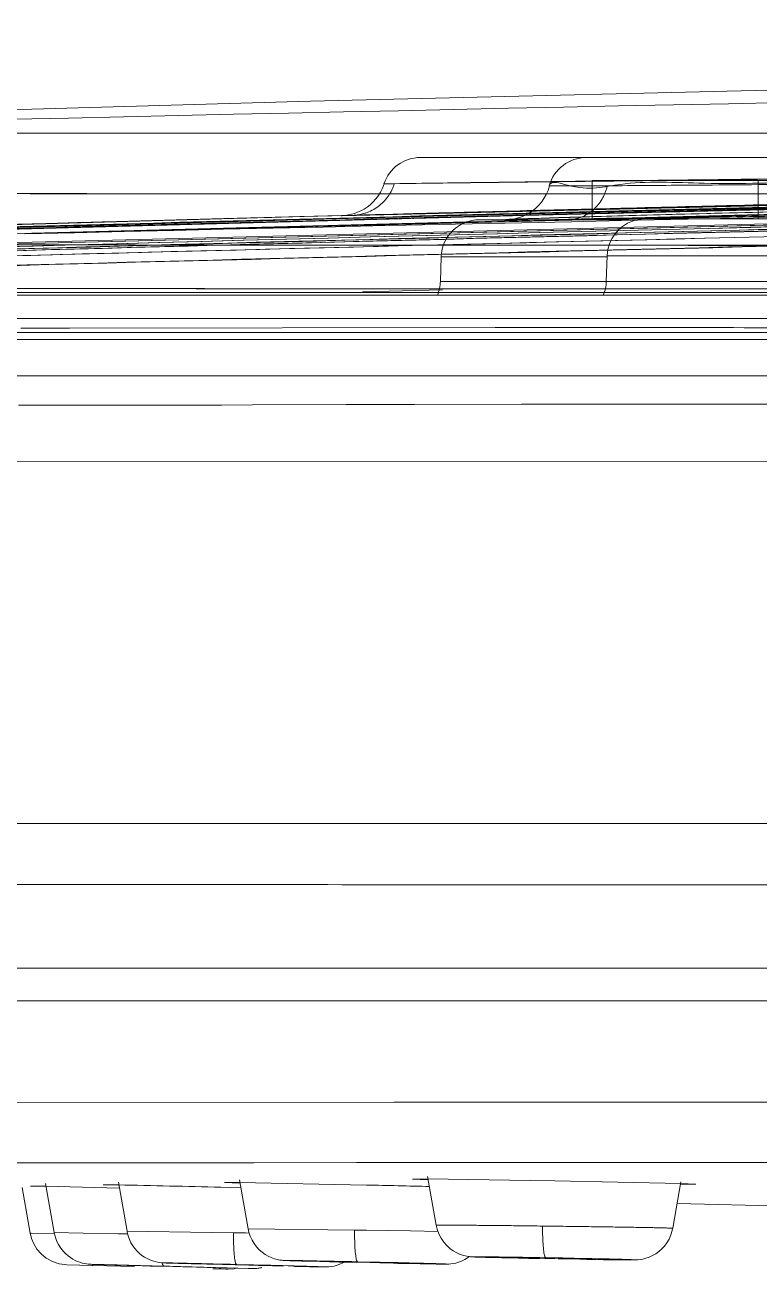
# Model space of a CAD drawing. Header units: millimetres. Extents: x 6110 to 6704, y -2661 to -1821.
# Drawn here: x 6473.908 to 6476.305, y -2151.067 to -2147.007 of the extents above; entities that cross this region are included whole.
import ezdxf

# ---------------------------------------------------------------- set-up
doc = ezdxf.new("R2010")
doc.units = ezdxf.units.MM
doc.header["$LTSCALE"] = 0.1
doc.layers.get('0').update_dxf_attribs({"lineweight": 15})

msp = doc.modelspace()

# ---------------------------------------------------------------- linework, layer by layer
for p, q in [((6475.1989, -2147.44), (6479.745, -2147.44)), ((6478.3848, -2147.4883), (6475.0818, -2147.526)), ((6474.9431, -2147.6299), (6478.505, -2147.5456)), ((6475.0818, -2147.526), (6475.0801, -2147.526)), ((6475.0802, -2147.526), (6475.1143, -2147.5254)), ((6475.647, -2147.5322), (6475.6199, -2147.5326)), ((6475.669, -2147.5327), (6475.647, -2147.5327)), ((6475.6698, -2147.5328), (6475.8097, -2147.5321)), ((6479.1837, -2147.515), (6475.7602, -2147.515)), ((6475.7602, -2147.64), (6475.7602, -2147.515)), ((6476.3018, -2147.64), (6476.3018, -2147.515)), ((6475.9186, -2147.6284), (6475.9823, -2147.6267)), ((6475.9823, -2147.6267), (6476.0339, -2147.6253)), ((6476.0339, -2147.6253), (6476.0887, -2147.6238)), ((6476.0887, -2147.6238), (6476.1469, -2147.6223)), ((6476.1469, -2147.6223), (6476.2084, -2147.6207)), ((6476.2084, -2147.6207), (6476.2732, -2147.6191)), ((6476.2732, -2147.6191), (6476.3183, -2147.618)), ((6474.5575, -2147.6389), (6471.8482, -2147.716)), ((6474.9769, -2147.6286), (6474.9399, -2147.6297)), ((6475.9079, -2147.643), (6475.3921, -2147.643)), ((6475.4927, -2147.6422), (6475.4944, -2147.6421)), ((6475.4944, -2147.6421), (6475.4968, -2147.6419)), ((6475.4968, -2147.6419), (6475.5017, -2147.6417)), ((6475.5017, -2147.6417), (6475.5082, -2147.6413)), ((6475.5082, -2147.6413), (6475.5163, -2147.641)), ((6475.5163, -2147.641), (6475.5258, -2147.6406)), ((6475.5167, -2147.6441), (6475.5343, -2147.644)), ((6475.6834, -2147.6425), (6475.5173, -2147.6441)), ((6475.5258, -2147.6406), (6475.537, -2147.6401)), ((6475.5343, -2147.644), (6475.5556, -2147.6439)), ((6475.537, -2147.6401), (6475.5498, -2147.6396)), ((6475.5498, -2147.6396), (6475.5697, -2147.6389)), ((6475.5556, -2147.6439), (6475.5808, -2147.6437)), ((6475.5697, -2147.6389), (6475.593, -2147.6381)), ((6475.5808, -2147.6437), (6475.6103, -2147.6434)), ((6475.593, -2147.6381), (6475.62, -2147.6372)), ((6475.6103, -2147.6434), (6475.6443, -2147.643)), ((6475.62, -2147.6372), (6475.6511, -2147.6362)), ((6475.6443, -2147.643), (6475.6832, -2147.6425)), ((6475.6511, -2147.6362), (6475.6864, -2147.6351)), ((6475.6864, -2147.6351), (6475.7262, -2147.6339)), ((6475.7262, -2147.6339), (6475.7707, -2147.6326)), ((6475.7707, -2147.6326), (6475.82, -2147.6312)), ((6475.82, -2147.6312), (6475.8465, -2147.6304)), ((6475.9338, -2147.64), (6479.5517, -2147.64)), ((6475.2672, -2147.7636), (6475.2644, -2147.8444)), ((6475.8088, -2147.7636), (6475.2672, -2147.7636)), ((6475.8089, -2147.7607), (6475.806, -2147.8444)), ((6479.6766, -2147.7607), (6475.8089, -2147.7607)), ((6475.2709, -2147.8716), (6475.0098, -2147.8787)), ((6475.2644, -2147.8444), (6478.7976, -2147.8444)), ((6471.4916, -2147.8887), (6474.0236, -2147.8887)), ((6518.5854, -2147.8886), (6471.5393, -2147.8886)), ((6471.7858, -2147.8806), (6489.6156, -2147.8806)), ((6471.7947, -2147.8806), (6493.7486, -2147.8806)), ((6472.0234, -2147.8807), (6492.4169, -2147.8806)), ((6474.0236, -2147.8887), (6510.2139, -2147.8887)), ((6493.6696, -2147.965), (6471.7803, -2147.965)), ((6471.9823, -2148.0341), (6483.8059, -2148.0342)), ((6476.3567, -2148.0104), (6472.5275, -2148.0104)), ((6473.5946, -2148.0104), (6478.561, -2148.0104)), ((6473.8944, -2147.9964), (6474.0212, -2147.9968)), ((6474.0212, -2147.9968), (6474.0293, -2147.9968)), ((6474.0293, -2147.9968), (6474.0536, -2147.9968)), ((6474.0536, -2147.9968), (6475.4435, -2147.9941)), ((6475.4435, -2147.9941), (6475.5676, -2147.9941)), ((6475.5676, -2147.9941), (6475.6039, -2147.9942)), ((6475.6039, -2147.9942), (6475.6749, -2147.9942)), ((6475.6749, -2147.9942), (6475.8143, -2147.9944)), ((6475.8143, -2147.9944), (6475.9016, -2147.9946)), ((6475.9016, -2147.9946), (6475.985, -2147.9947)), ((6472.1069, -2148.1525), (6483.8147, -2148.1525)), ((6474.192, -2148.248), (6474.1805, -2148.248)), ((6474.2809, -2148.248), (6474.192, -2148.248)), ((6474.3294, -2148.2479), (6474.2809, -2148.248)), ((6474.5494, -2148.2475), (6474.3294, -2148.2479)), ((6474.6508, -2148.2472), (6474.5494, -2148.2475)), ((6474.9568, -2148.2463), (6474.6508, -2148.2472)), ((6474.996, -2148.2462), (6474.9568, -2148.2463)), ((6475.0847, -2148.246), (6474.996, -2148.2462)), ((6475.1795, -2148.2457), (6475.0847, -2148.246)), ((6475.529, -2148.2451), (6475.1795, -2148.2457)), ((6475.719, -2148.2449), (6475.529, -2148.2451)), ((6475.7397, -2148.2448), (6475.719, -2148.2449)), ((6476.0795, -2148.2446), (6475.7397, -2148.2448)), ((6476.1653, -2148.2445), (6476.0795, -2148.2446)), ((6476.4522, -2148.2444), (6476.1653, -2148.2445)), ((6476.625, -2148.4326), (6471.1666, -2148.4305)), ((6473.9989, -2149.6128), (6473.2423, -2149.6131)), ((6474.0616, -2149.6128), (6473.9989, -2149.6128)), ((6474.137, -2149.6128), (6474.0616, -2149.6128)), ((6474.6128, -2149.613), (6474.137, -2149.6128)), ((6474.6657, -2149.613), (6474.6128, -2149.613)), ((6474.7672, -2149.6131), (6474.6657, -2149.613)), ((6492.2779, -2149.613), (6474.7672, -2149.6131)), ((6478.1674, -2150.085), (6471.179, -2150.085)), ((6470.9189, -2150.1913), (6519.206, -2150.1913)), ((6475.1138, -2150.5221), (6471.835, -2150.5242)), ((6475.1637, -2150.5221), (6475.1138, -2150.5221)), ((6475.5077, -2150.5221), (6475.1637, -2150.5221)), ((6475.6261, -2150.5221), (6475.5077, -2150.5221)), ((6475.6371, -2150.5221), (6475.6261, -2150.5221)), ((6475.7571, -2150.5221), (6475.6371, -2150.5221)), ((6476.0892, -2150.5221), (6475.7571, -2150.5221)), ((6476.1404, -2150.5221), (6476.0892, -2150.5221)), ((6477.0954, -2150.5221), (6476.1404, -2150.5221)), ((6473.7658, -2150.7199), (6474.0307, -2150.7198)), ((6474.0307, -2150.7198), (6474.3307, -2150.7196)), ((6474.3307, -2150.7196), (6474.5558, -2150.7196)), ((6474.5558, -2150.7196), (6474.627, -2150.7196)), ((6474.627, -2150.7196), (6474.6553, -2150.7196)), ((6474.6553, -2150.7196), (6474.9901, -2150.7195)), ((6474.9901, -2150.7195), (6475.0225, -2150.7195)), ((6475.0225, -2150.7195), (6475.3432, -2150.7195)), ((6475.3432, -2150.7195), (6475.4817, -2150.7195)), ((6475.4817, -2150.7195), (6475.6357, -2150.7195)), ((6475.6357, -2150.7195), (6475.7252, -2150.7195)), ((6475.7252, -2150.7195), (6476.098, -2150.7194)), ((6476.098, -2150.7194), (6476.1257, -2150.7194)), ((6476.1257, -2150.7194), (6477.1504, -2150.7195)), ((6474.0038, -2150.9479), (6473.9754, -2150.787)), ((6474.213, -2150.7921), (6474.1636, -2150.7914)), ((6474.1636, -2150.7914), (6474.2135, -2150.7933)), ((6474.2412, -2150.9433), (6474.2129, -2150.7827)), ((6474.6084, -2150.7843), (6474.5591, -2150.7841)), ((6474.5591, -2150.7841), (6474.6092, -2150.7861)), ((6474.6365, -2150.9354), (6474.6083, -2150.7754)), ((6475.0236, -2150.7925), (6474.6084, -2150.7843)), ((6475.2226, -2150.7726), (6475.1733, -2150.773)), ((6475.1733, -2150.773), (6475.2237, -2150.7753)), ((6475.2506, -2150.9236), (6475.2225, -2150.7643)), ((6475.5571, -2150.7772), (6475.2226, -2150.7726)), ((6475.6378, -2150.7787), (6475.5571, -2150.7772)), ((6476.0492, -2150.7879), (6475.6378, -2150.7787)), ((6476.0227, -2150.9333), (6476.0495, -2150.7816)), ((6476.0987, -2150.7902), (6476.0492, -2150.7879)), ((6476.0493, -2150.7907), (6476.0987, -2150.7902)), ((6473.9247, -2150.9494), (6473.8984, -2150.8006)), ((6473.9757, -2150.7967), (6473.9262, -2150.7957)), ((6473.9262, -2150.7957), (6473.9759, -2150.7973)), ((6474.216, -2150.8028), (6473.9757, -2150.7967)), ((6474.6128, -2150.8013), (6474.5472, -2150.7997)), ((6476.0369, -2150.8527), (6477.2309, -2150.8815)), ((6473.9288, -2150.9494), (6473.9247, -2150.9494)), ((6474.0033, -2150.9508), (6473.9288, -2150.9494)), ((6474.0977, -2150.9493), (6474.0039, -2150.9478)), ((6474.2119, -2150.9513), (6474.0977, -2150.9493)), ((6474.2427, -2150.9518), (6474.2119, -2150.9513)), ((6474.517, -2150.9472), (6474.2413, -2150.9432)), ((6474.589, -2150.9484), (6474.517, -2150.9472)), ((6474.6283, -2150.949), (6474.589, -2150.9484)), ((6474.6401, -2150.9492), (6474.6283, -2150.949)), ((6474.9841, -2150.9395), (6474.6366, -2150.9353)), ((6475.0236, -2150.9401), (6474.9841, -2150.9395)), ((6475.0965, -2150.9412), (6475.0236, -2150.9401)), ((6475.1668, -2150.9423), (6475.0965, -2150.9412)), ((6475.2574, -2150.9439), (6475.1668, -2150.9423)), ((6475.6375, -2150.9267), (6475.5978, -2150.9263)), ((6473.9776, -2151.0311), (6473.9975, -2151.0421)), ((6475.3906, -2151.0278), (6475.4021, -2151.0282)), ((6475.4021, -2151.0282), (6475.416, -2151.0286)), ((6475.416, -2151.0286), (6475.4425, -2151.0293)), ((6475.4425, -2151.0293), (6475.4646, -2151.0299)), ((6475.4646, -2151.0299), (6475.4904, -2151.0305)), ((6475.4904, -2151.0305), (6475.5198, -2151.0311)), ((6475.5153, -2151.0293), (6475.5125, -2151.0294)), ((6475.5125, -2151.0294), (6475.6051, -2151.032)), ((6475.5943, -2151.0302), (6475.5153, -2151.0293)), ((6475.5198, -2151.0311), (6475.5526, -2151.0318)), ((6475.5526, -2151.0318), (6475.5882, -2151.0326)), ((6475.6266, -2151.0308), (6475.5943, -2151.0302)), ((6475.6051, -2151.032), (6475.6375, -2151.0326)), ((6475.6082, -2151.0295), (6475.6635, -2151.0305)), ((6475.6375, -2151.031), (6475.6266, -2151.0308)), ((6475.6608, -2151.0314), (6475.6375, -2151.031)), ((6475.6484, -2151.0328), (6475.6807, -2151.0333)), ((6475.7625, -2151.0341), (6475.6608, -2151.0314)), ((6475.7319, -2151.0341), (6475.7598, -2151.0342)), ((6475.7426, -2151.0354), (6475.771, -2151.0358)), ((6475.7448, -2151.0354), (6475.7725, -2151.0358)), ((6475.7598, -2151.0342), (6475.7625, -2151.0341)), ((6475.771, -2151.0358), (6475.7967, -2151.0362)), ((6475.7725, -2151.0358), (6475.7977, -2151.0362)), ((6475.7967, -2151.0362), (6475.8193, -2151.0365)), ((6475.7977, -2151.0362), (6475.8202, -2151.0365)), ((6475.8193, -2151.0365), (6475.8389, -2151.0367)), ((6475.8202, -2151.0365), (6475.8476, -2151.0368)), ((6475.8399, -2151.0367), (6475.8566, -2151.0368)), ((6475.8566, -2151.0368), (6475.8705, -2151.0369)), ((6475.8705, -2151.0369), (6475.8817, -2151.037)), ((6475.8817, -2151.037), (6475.8904, -2151.0369)), ((6473.9975, -2151.0421), (6474.0202, -2151.0496)), ((6474.0202, -2151.0496), (6474.0443, -2151.0526)), ((6474.0445, -2151.0526), (6474.13, -2151.0549)), ((6474.126, -2151.0548), (6474.0445, -2151.0526)), ((6474.209, -2151.0531), (6474.1237, -2151.0511)), ((6474.1244, -2151.0512), (6474.1283, -2151.0513)), ((6474.1699, -2151.056), (6474.126, -2151.0548)), ((6474.1283, -2151.0513), (6474.1659, -2151.0525)), ((6474.13, -2151.0549), (6474.266, -2151.0586)), ((6474.1659, -2151.0525), (6474.1849, -2151.053)), ((6474.1849, -2151.053), (6474.2016, -2151.0535)), ((6474.2016, -2151.0535), (6474.2141, -2151.0538)), ((6474.209, -2151.0531), (6474.361, -2151.057)), ((6474.2141, -2151.0538), (6474.2275, -2151.0542)), ((6474.2275, -2151.0542), (6474.2418, -2151.0546)), ((6474.2418, -2151.0546), (6474.2571, -2151.055)), ((6474.2571, -2151.055), (6474.2733, -2151.0555)), ((6474.2689, -2151.0549), (6474.2661, -2151.0549)), ((6474.2661, -2151.0549), (6474.3581, -2151.0575)), ((6474.2733, -2151.0555), (6474.2902, -2151.0559)), ((6474.3487, -2151.0569), (6474.2794, -2151.0552)), ((6474.3812, -2151.0577), (6474.3487, -2151.0569)), ((6474.3581, -2151.0575), (6474.3911, -2151.0584)), ((6474.361, -2151.057), (6474.4163, -2151.0585)), ((6474.3701, -2151.047), (6474.3865, -2151.0475)), ((6474.391, -2151.058), (6474.3812, -2151.0577)), ((6474.3865, -2151.0475), (6474.4505, -2151.0494)), ((6474.4122, -2151.0586), (6474.391, -2151.058)), ((6474.4009, -2151.0587), (6474.4334, -2151.0595)), ((6474.424, -2151.0589), (6474.4122, -2151.0586)), ((6474.4163, -2151.0585), (6474.5677, -2151.0626)), ((6474.5107, -2151.0613), (6474.424, -2151.0589)), ((6474.4334, -2151.0595), (6474.4849, -2151.0608)), ((6474.4505, -2151.0494), (6474.5525, -2151.0521)), ((6474.4849, -2151.0608), (6474.5027, -2151.0612)), ((6474.5062, -2151.05), (6474.5034, -2151.0501)), ((6474.5034, -2151.0501), (6474.5955, -2151.0527)), ((6474.5858, -2151.0518), (6474.5062, -2151.05)), ((6474.516, -2151.0615), (6474.5107, -2151.0613)), ((6474.5132, -2151.0615), (6474.516, -2151.0615)), ((6474.5645, -2151.0631), (6474.5198, -2151.062)), ((6474.5479, -2151.0662), (6474.5214, -2151.0655)), ((6474.524, -2151.0656), (6474.5653, -2151.0667)), ((6474.5421, -2151.0626), (6474.6014, -2151.064)), ((6474.5643, -2151.0667), (6474.5479, -2151.0662)), ((6474.5525, -2151.0521), (6474.5944, -2151.0532)), ((6474.5701, -2151.0668), (6474.5643, -2151.0667)), ((6474.6007, -2151.064), (6474.5645, -2151.0631)), ((6474.5653, -2151.0667), (6474.5701, -2151.0668)), ((6474.5677, -2151.0626), (6474.6032, -2151.0636)), ((6474.6183, -2151.0525), (6474.5858, -2151.0518)), ((6474.5955, -2151.0527), (6474.6284, -2151.0536)), ((6474.5984, -2151.0516), (6474.6538, -2151.053)), ((6474.6007, -2151.064), (6474.6493, -2151.0651)), ((6474.6014, -2151.064), (6474.6365, -2151.0648)), ((6474.6283, -2151.0528), (6474.6183, -2151.0525)), ((6474.65, -2151.0533), (6474.6283, -2151.0528)), ((6474.6365, -2151.0648), (6474.6474, -2151.0651)), ((6474.6384, -2151.0538), (6474.6709, -2151.0546)), ((6474.6474, -2151.0651), (6474.6501, -2151.0651)), ((6474.7533, -2151.0563), (6474.65, -2151.0533)), ((6474.7223, -2151.0558), (6474.7505, -2151.0563)), ((6474.7505, -2151.0563), (6474.7533, -2151.0563)), ((6474.763, -2151.039), (6474.773, -2151.0394)), ((6474.773, -2151.0394), (6474.7913, -2151.04)), ((6474.7859, -2151.0578), (6474.8367, -2151.0589)), ((6474.7913, -2151.04), (6474.8241, -2151.0409)), ((6474.8383, -2151.0589), (6474.8022, -2151.0581)), ((6474.8241, -2151.0409), (6474.8709, -2151.0421)), ((6474.8367, -2151.0589), (6474.8553, -2151.0593)), ((6474.8553, -2151.0593), (6474.8734, -2151.0596)), ((6474.8709, -2151.0421), (6474.9325, -2151.0437)), ((6474.8734, -2151.0596), (6474.8824, -2151.0597)), ((6474.8824, -2151.0597), (6474.8869, -2151.0597)), ((6474.9014, -2151.0417), (6474.8986, -2151.0418)), ((6474.8986, -2151.0418), (6474.9907, -2151.0444)), ((6474.9808, -2151.0431), (6474.9014, -2151.0417)), ((6474.9325, -2151.0437), (6474.9902, -2151.045)), ((6475.0132, -2151.0438), (6474.9808, -2151.0431)), ((6474.9907, -2151.0444), (6475.0236, -2151.0451)), ((6474.9939, -2151.0427), (6475.0492, -2151.044)), ((6475.0235, -2151.044), (6475.0132, -2151.0438)), ((6475.0459, -2151.0445), (6475.0235, -2151.044)), ((6475.034, -2151.0453), (6475.0664, -2151.046)), ((6475.1485, -2151.0473), (6475.0459, -2151.0445)), ((6475.1177, -2151.047), (6475.1458, -2151.0474)), ((6475.1256, -2151.048), (6475.1626, -2151.0487)), ((6475.1458, -2151.0474), (6475.1485, -2151.0473)), ((6475.1626, -2151.0487), (6475.2047, -2151.0495)), ((6475.2047, -2151.0495), (6475.2304, -2151.0499)), ((6475.2304, -2151.0499), (6475.2509, -2151.0502)), ((6475.2509, -2151.0502), (6475.2663, -2151.0504)), ((6475.2663, -2151.0504), (6475.274, -2151.0505)), ((6475.274, -2151.0505), (6475.28, -2151.0505))]:
    msp.add_line(p, q)
for points in [[(6489.9319, -2147.0072), (6486.0496, -2147.0429), (6482.2141, -2147.0975), (6478.4684, -2147.1693), (6474.8402, -2147.2562)], [(6474.8402, -2147.2562), (6471.3153, -2147.3571), (6471.3128, -2147.3572), (6471.3095, -2147.3573), (6471.3054, -2147.3576), (6471.3006, -2147.3579), (6471.2954, -2147.3584), (6471.29, -2147.359), (6471.2843, -2147.3597), (6471.2784, -2147.3606), (6471.2722, -2147.3616), (6471.266, -2147.3628), (6471.2596, -2147.3642)], [(6489.9006, -2147.3839), (6487.1162, -2147.4094), (6484.2581, -2147.4465), (6481.3265, -2147.4956), (6478.3213, -2147.5569), (6475.2426, -2147.6308), (6472.0905, -2147.7174)], [(6490.1023, -2147.3833), (6487.4503, -2147.4076), (6484.6681, -2147.4437), (6481.7556, -2147.4923), (6478.713, -2147.554), (6475.5402, -2147.6293), (6472.2373, -2147.7182)], [(6491.2668, -2147.3801), (6488.6883, -2147.4067), (6485.9738, -2147.4475), (6483.1232, -2147.5018), (6480.1365, -2147.568), (6477.0138, -2147.6434), (6473.755, -2147.7246)], [(6490.617, -2147.3818), (6488.1396, -2147.4052), (6485.5392, -2147.4401), (6482.8158, -2147.4866), (6479.9694, -2147.5441), (6476.9999, -2147.612), (6473.9075, -2147.6891)], [(6489.5015, -2147.3852), (6486.569, -2147.4121), (6483.6333, -2147.4503), (6480.6945, -2147.4998), (6477.7525, -2147.5606), (6474.8074, -2147.6327), (6471.8593, -2147.7161)], [(6489.5359, -2147.3851), (6486.6001, -2147.412), (6483.6606, -2147.4502), (6480.7172, -2147.4996), (6477.77, -2147.5604), (6474.8192, -2147.6326), (6471.8647, -2147.7161)], [(6489.4941, -2147.3853), (6486.3215, -2147.4148), (6483.2415, -2147.4561), (6480.2541, -2147.5079), (6477.3594, -2147.5691), (6474.5575, -2147.6389)], [(6475.0808, -2147.5262), (6475.0755, -2147.5398), (6475.0691, -2147.5525), (6475.0618, -2147.5642), (6475.0537, -2147.5751), (6475.0449, -2147.5849), (6475.0355, -2147.5938), (6475.0256, -2147.6016), (6475.0154, -2147.6083), (6475.0049, -2147.614), (6474.9941, -2147.6188), (6474.9836, -2147.6226), (6474.974, -2147.6253), (6474.9641, -2147.6275), (6474.9532, -2147.6291), (6474.9417, -2147.6298)], [(6475.6209, -2147.5324), (6475.616, -2147.5471), (6475.6097, -2147.5609), (6475.6023, -2147.5737), (6475.5939, -2147.5856), (6475.5847, -2147.5964), (6475.5748, -2147.6061), (6475.5645, -2147.6144), (6475.5538, -2147.6215), (6475.5432, -2147.6273), (6475.5327, -2147.6319), (6475.523, -2147.6355), (6475.5142, -2147.6381), (6475.507, -2147.6399), (6475.5017, -2147.6409), (6475.4979, -2147.6415), (6475.4954, -2147.6419), (6475.4937, -2147.6421), (6475.4927, -2147.6422), (6475.4922, -2147.6422), (6475.4921, -2147.6422), (6475.4923, -2147.6422), (6475.4927, -2147.6422)], [(6474.9787, -2147.6286), (6475.0154, -2147.6275), (6475.0651, -2147.6261), (6475.1276, -2147.6244), (6475.2023, -2147.6224), (6475.2889, -2147.6201), (6475.3866, -2147.6175), (6475.495, -2147.6147), (6475.6131, -2147.6116), (6475.74, -2147.6084), (6475.8745, -2147.605), (6476.0152, -2147.6015), (6476.1606, -2147.5979), (6476.3093, -2147.5942)], [(6475.8465, -2147.6304), (6475.9035, -2147.6288), (6475.9186, -2147.6284)], [(6474.9417, -2147.6298), (6474.9438, -2147.6297), (6474.9473, -2147.6296), (6474.9522, -2147.6294)], [(6474.9522, -2147.6294), (6474.9675, -2147.6289), (6474.9787, -2147.6286)], [(6473.9247, -2150.949), (6473.9292, -2150.9669), (6473.9365, -2150.9846), (6473.9471, -2151.0016), (6473.9608, -2151.0174), (6473.9776, -2151.0311)], [(6474.0039, -2150.9478), (6474.0056, -2150.9561), (6474.0087, -2150.9666), (6474.0126, -2150.9765), (6474.0172, -2150.986), (6474.0225, -2150.9948), (6474.0284, -2151.003), (6474.0348, -2151.0105), (6474.0416, -2151.0174), (6474.0487, -2151.0236), (6474.0562, -2151.0292), (6474.0638, -2151.034), (6474.0715, -2151.0382), (6474.0793, -2151.0417), (6474.0869, -2151.0446), (6474.0945, -2151.0469), (6474.1019, -2151.0486), (6474.1086, -2151.0498), (6474.1144, -2151.0505), (6474.1188, -2151.0509), (6474.121, -2151.051), (6474.1222, -2151.0511), (6474.1244, -2151.0512)], [(6474.2413, -2150.9432), (6474.2419, -2150.9466), (6474.245, -2150.9587), (6474.2492, -2150.9701), (6474.2542, -2150.9807), (6474.2602, -2150.9906), (6474.2668, -2150.9997), (6474.2741, -2151.008), (6474.2818, -2151.0154), (6474.29, -2151.022), (6474.2984, -2151.0277), (6474.307, -2151.0326), (6474.3157, -2151.0367), (6474.3244, -2151.04), (6474.3328, -2151.0425), (6474.341, -2151.0444), (6474.348, -2151.0455), (6474.353, -2151.0461), (6474.3566, -2151.0463), (6474.3587, -2151.0465), (6474.3602, -2151.0466), (6474.3618, -2151.0466), (6474.3635, -2151.0467), (6474.3701, -2151.047)], [(6474.6366, -2150.9353), (6474.6389, -2150.9459), (6474.6434, -2150.9595), (6474.6493, -2150.9722), (6474.6563, -2150.9838), (6474.6642, -2150.9943), (6474.6729, -2151.0036), (6474.6822, -2151.0117), (6474.6919, -2151.0187), (6474.702, -2151.0245), (6474.7121, -2151.0292), (6474.7223, -2151.0329), (6474.7319, -2151.0355), (6474.7404, -2151.0372), (6474.7472, -2151.0381), (6474.7512, -2151.0384), (6474.7538, -2151.0386), (6474.756, -2151.0387), (6474.7581, -2151.0388), (6474.763, -2151.039)], [(6475.2507, -2150.9235), (6475.2538, -2150.9368), (6475.2594, -2150.9522), (6475.2667, -2150.9663), (6475.2754, -2150.9788), (6475.285, -2150.9898), (6475.2953, -2150.9992), (6475.3064, -2151.0071), (6475.3177, -2151.0136), (6475.3293, -2151.0187), (6475.3404, -2151.0224), (6475.3507, -2151.0247), (6475.3591, -2151.026), (6475.3643, -2151.0266), (6475.368, -2151.0269), (6475.3711, -2151.027), (6475.3741, -2151.0272), (6475.3775, -2151.0274), (6475.3813, -2151.0275), (6475.3906, -2151.0278)], [(6475.8904, -2151.0369), (6475.8941, -2151.0369), (6475.8973, -2151.0369), (6475.9006, -2151.0368), (6475.9042, -2151.0367), (6475.9091, -2151.0363), (6475.9165, -2151.0355), (6475.9256, -2151.0339), (6475.9355, -2151.0314), (6475.9461, -2151.0277), (6475.9567, -2151.0228), (6475.9673, -2151.0167), (6475.9772, -2151.0096), (6475.9867, -2151.0013), (6475.9955, -2150.9917), (6476.0036, -2150.9809), (6476.0107, -2150.9688), (6476.0166, -2150.9554), (6476.021, -2150.941), (6476.0226, -2150.9333)], [(6475.28, -2151.0505), (6475.2825, -2151.0505), (6475.285, -2151.0505), (6475.2877, -2151.0504), (6475.2915, -2151.0503), (6475.2979, -2151.0498), (6475.3058, -2151.0487), (6475.3145, -2151.047), (6475.3239, -2151.0443), (6475.3337, -2151.0407), (6475.3436, -2151.036), (6475.353, -2151.0305), (6475.3593, -2151.0261)], [(6475.3593, -2151.0261), (6475.363, -2151.0265), (6475.3648, -2151.0266)], [(6474.2902, -2151.0559), (6474.299, -2151.0562), (6474.317, -2151.0567)], [(6474.317, -2151.0567), (6474.3263, -2151.0569), (6474.3453, -2151.0574)], [(6474.3453, -2151.0574), (6474.355, -2151.0577), (6474.3567, -2151.0577)], [(6474.5702, -2151.0668), (6474.5913, -2151.0656), (6474.5985, -2151.064)], [(6474.6501, -2151.0651), (6474.6516, -2151.0651), (6474.654, -2151.0651), (6474.6574, -2151.065), (6474.6627, -2151.0647), (6474.669, -2151.064), (6474.6753, -2151.063), (6474.6818, -2151.0617)], [(6474.6567, -2151.065), (6474.6589, -2151.065), (6474.665, -2151.0645), (6474.6721, -2151.0636), (6474.6793, -2151.0622)], [(6474.8869, -2151.0597), (6474.8886, -2151.0597), (6474.891, -2151.0597), (6474.8946, -2151.0596), (6474.8999, -2151.0593), (6474.9079, -2151.0584), (6474.9173, -2151.0567), (6474.9269, -2151.0541), (6474.9365, -2151.0507), (6474.9459, -2151.0465), (6474.9531, -2151.0425)]]:
    msp.add_lwpolyline(points)
for centre, radius, start, end in [((6495.1473, -2919.2483), 771.8113, 90.4170255, 91.7289886), ((6495.1277, -2917.65), 770.2129, 90.4180088, 91.7305396), ((6475.1989, -2147.565), 0.125, 90, 161.7903), ((6475.7405, -2147.565), 0.125, 90, 164.7683), ((6495.0617, -3061.0105), 913.5665, 90.6755085, 91.3268243), ((6475.3921, -2147.768), 0.125, 90, 178), ((6475.9338, -2147.765), 0.125, 90, 178), ((6475.1394, -2147.84), 0.125, 336.8962, 358), ((6475.6811, -2147.84), 0.125, 336.8959, 358), ((6474.2005, -2050.3013), 97.9467, 269.816426, 269.988306), ((6472.4955, -2233.3047), 82.5305, 88.575482, 88.807561), ((6472.8785, -2247.9887), 97.2199, 88.614532, 88.735716), ((6475.6993, -2150.9569), 1.1103, 179.5593, 180.9932), ((6476.0851, -2150.9447), 1.1011, 179.7278, 181.1729), ((6476.6861, -2150.9269), 1.0883, 179.9653, 181.4257), ((6475.1045, -2178.2798), 27.2549, 88.94112, 89.26048), ((6475.0218, -2184.153), 33.1287, 88.6278, 88.89004), ((6475.8654, -2139.7596), 11.2752, 269.06142, 269.3215), ((6474.1995, -2154.4394), 3.3852, 88.6474, 88.8252), ((6473.1452, -2209.4415), 58.4079, 88.574325, 88.723495), ((6474.5826, -2147.6771), 3.3851, 268.6474, 268.8252), ((6472.8676, -2221.6353), 70.6049, 88.427408, 88.550343), ((6475.253, -2126.7155), 24.3461, 268.62973, 268.75091), ((6474.0972, -2191.3785), 40.3457, 88.72652, 88.94238), ((6473.9333, -2199.9139), 48.8827, 88.51426, 88.69189), ((6475.4154, -2134.2845), 16.7652, 268.80717, 268.9827)]:
    msp.add_arc(centre, radius, start, end)
for points, knots in [([(6472.0747, -2147.3586), (6475.9053, -2147.2626), (6483.5676, -2147.1187), (6495.0629, -2147.0467), (6506.5582, -2147.1187), (6514.2206, -2147.2627), (6518.0511, -2147.3586)], [0, 0, 0, 0, 0.25, 0.5, 0.75, 1, 1, 1, 1]), ([(6471.3147, -2147.3571), (6471.3153, -2147.3571), (6471.3178, -2147.3571), (6471.3233, -2147.3571), (6471.3326, -2147.3572), (6471.3523, -2147.3572), (6471.3862, -2147.3573), (6471.4652, -2147.3574), (6471.6008, -2147.3577), (6471.7606, -2147.358), (6471.9178, -2147.3583), (6472.0592, -2147.3585), (6472.2241, -2147.3588), (6472.4271, -2147.3592), (6472.6897, -2147.3595), (6472.9566, -2147.3597), (6473.2188, -2147.3599), (6473.4596, -2147.3601), (6473.7342, -2147.3602), (6474.1759, -2147.3604), (6474.8284, -2147.3606), (6475.7255, -2147.3607), (6476.7659, -2147.3607), (6477.9322, -2147.3605), (6479.1997, -2147.3602), (6481.0221, -2147.3601), (6482.9046, -2147.3598), (6484.8313, -2147.3594), (6486.3092, -2147.3592), (6487.7989, -2147.3592), (6489.2975, -2147.3593), (6490.804, -2147.3598), (6492.2685, -2147.3605), (6493.6886, -2147.3614), (6494.6042, -2147.3618), (6495.0622, -2147.3619)], [0, 0, 0, 0, 0.000078, 0.000312, 0.000702, 0.001247, 0.002806, 0.004989, 0.011227, 0.019924, 0.025187, 0.031083, 0.037783, 0.046023, 0.056721, 0.070956, 0.07975, 0.089844, 0.10137, 0.114443, 0.145647, 0.183798, 0.227763, 0.277088, 0.331133, 0.387887, 0.507311, 0.568943, 0.631279, 0.694023, 0.75713, 0.820596, 0.884336, 0.942135, 1, 1, 1, 1]), ([(6489.7656, -2147.3844), (6487.6867, -2147.3995), (6483.6412, -2147.4465), (6477.7419, -2147.562), (6473.9216, -2147.6629), (6472.0677, -2147.7172)], [0, 0, 0, 0, 0.352331, 0.685663, 1, 1, 1, 1]), ([(6495.0625, -2147.3609), (6494.9128, -2147.3609), (6494.6141, -2147.3608), (6494.1649, -2147.3607), (6493.7152, -2147.3604), (6493.2682, -2147.3602), (6492.8279, -2147.36), (6492.3924, -2147.3598), (6491.9512, -2147.3597), (6491.4904, -2147.3595), (6490.9953, -2147.3594), (6490.4517, -2147.3593), (6489.846, -2147.3592), (6489.1662, -2147.3592), (6488.401, -2147.3592), (6487.5409, -2147.3592), (6486.5785, -2147.3592), (6485.5025, -2147.3593), (6484.3011, -2147.3595), (6482.988, -2147.3597), (6481.6423, -2147.3599), (6480.3666, -2147.3602), (6479.2335, -2147.3604), (6478.2439, -2147.3605), (6477.3688, -2147.3606), (6476.5844, -2147.3606), (6475.8783, -2147.3606), (6475.2441, -2147.3606), (6474.674, -2147.3605), (6474.1587, -2147.3604), (6473.6909, -2147.3601), (6473.2697, -2147.36), (6472.8989, -2147.3598), (6472.581, -2147.3594), (6472.3127, -2147.359), (6472.1493, -2147.3587), (6472.0747, -2147.3586)], [0, 0, 0, 0, 0.019536, 0.038982, 0.058621, 0.078223, 0.09732, 0.11608, 0.135062, 0.154893, 0.176221, 0.199673, 0.22584, 0.25526, 0.288397, 0.325695, 0.367502, 0.413999, 0.466116, 0.524291, 0.585359, 0.641741, 0.690769, 0.733236, 0.770895, 0.804967, 0.835605, 0.86304, 0.887734, 0.910011, 0.930285, 0.948779, 0.964986, 0.978676, 0.99027, 1, 1, 1, 1]), ([(6472.0905, -2147.7174), (6473.9534, -2147.6631), (6477.7952, -2147.562), (6483.7319, -2147.4461), (6487.8058, -2147.399), (6489.9006, -2147.3839)], [0, 0, 0, 0, 0.313872, 0.647204, 1, 1, 1, 1]), ([(6472.2077, -2147.718), (6474.0385, -2147.6656), (6477.8389, -2147.5656), (6483.7481, -2147.4477), (6487.8268, -2147.3993), (6489.9354, -2147.3838)], [0, 0, 0, 0, 0.309886, 0.643216, 1, 1, 1, 1]), ([(6490.1023, -2147.3833), (6487.9742, -2147.3986), (6483.8609, -2147.4472), (6477.9058, -2147.5656), (6474.0792, -2147.6658), (6472.2374, -2147.7182)], [0, 0, 0, 0, 0.357311, 0.690642, 1, 1, 1, 1]), ([(6490.3906, -2147.3824), (6488.2247, -2147.3987), (6484.086, -2147.4513), (6478.1685, -2147.5761), (6474.4169, -2147.6735), (6472.6376, -2147.7206)], [0, 0, 0, 0, 0.365951, 0.699282, 1, 1, 1, 1]), ([(6473.6258, -2147.7243), (6474.0915, -2147.7127), (6475.0233, -2147.6892), (6476.4767, -2147.6527), (6477.9865, -2147.615), (6479.6086, -2147.5754), (6481.2875, -2147.5361), (6483.0797, -2147.497), (6484.9291, -2147.4606), (6486.892, -2147.4274), (6488.9116, -2147.3999), (6490.2957, -2147.3862), (6490.9878, -2147.3808)], [0, 0, 0, 0, 0.08048, 0.161025, 0.251157, 0.341392, 0.441323, 0.541288, 0.651081, 0.760873, 0.880434, 1, 1, 1, 1]), ([(6491.267, -2147.3801), (6490.5651, -2147.3855), (6489.1614, -2147.3991), (6487.1148, -2147.4268), (6485.1273, -2147.4603), (6483.2581, -2147.497), (6481.4486, -2147.5364), (6479.757, -2147.5759), (6478.1249, -2147.6155), (6476.6098, -2147.6532), (6475.1535, -2147.6897), (6474.2213, -2147.7129), (6473.7554, -2147.7245)], [0, 0, 0, 0, 0.120226, 0.240446, 0.350569, 0.460687, 0.560657, 0.660585, 0.75049, 0.840289, 0.920178, 1, 1, 1, 1]), ([(6473.9077, -2147.689), (6475.5954, -2147.6453), (6479.1395, -2147.5564), (6484.7092, -2147.4441), (6488.5916, -2147.3967), (6490.6172, -2147.3818)], [0, 0, 0, 0, 0.303056, 0.636386, 1, 1, 1, 1]), ([(6471.8592, -2147.7161), (6473.8234, -2147.6568), (6477.7478, -2147.5532), (6483.6288, -2147.4429), (6487.5454, -2147.3994), (6489.5015, -2147.3852)], [0, 0, 0, 0, 0.334098, 0.667429, 1, 1, 1, 1]), ([(6489.5359, -2147.3851), (6487.5774, -2147.3993), (6483.6552, -2147.4427), (6477.7647, -2147.553), (6473.8329, -2147.6567), (6471.8647, -2147.7161)], [0, 0, 0, 0, 0.332429, 0.665762, 1, 1, 1, 1]), ([(6489.8757, -2147.4561), (6487.8967, -2147.4715), (6483.9387, -2147.5167), (6478.002, -2147.6279), (6474.0446, -2147.7309), (6472.0661, -2147.7896)], [0, 0, 0, 0, 0.333299, 0.666632, 1, 1, 1, 1]), ([(6472.096, -2147.7896), (6474.0615, -2147.732), (6477.993, -2147.6277), (6483.8916, -2147.5179), (6487.8245, -2147.4711), (6489.7911, -2147.4567)], [0, 0, 0, 0, 0.33331, 0.666643, 1, 1, 1, 1]), ([(6472.2081, -2147.7906), (6474.1926, -2147.7342), (6478.1615, -2147.6288), (6484.1155, -2147.5193), (6488.085, -2147.47), (6490.0697, -2147.4556)], [0, 0, 0, 0, 0.333376, 0.666709, 1, 1, 1, 1]), ([(6489.9678, -2147.456), (6487.9977, -2147.4722), (6484.0578, -2147.5186), (6478.1489, -2147.63), (6474.2105, -2147.7322), (6472.2415, -2147.7903)], [0, 0, 0, 0, 0.333361, 0.666693, 1, 1, 1, 1]), ([(6490.5744, -2147.4538), (6488.6535, -2147.4691), (6484.7401, -2147.5158), (6478.7634, -2147.6378), (6474.7075, -2147.7371), (6472.6439, -2147.7928)], [0, 0, 0, 0, 0.321332, 0.654668, 1, 1, 1, 1]), ([(6472.6825, -2147.7925), (6474.725, -2147.7369), (6478.7397, -2147.6378), (6484.6569, -2147.5165), (6488.5319, -2147.4698), (6490.4343, -2147.4544)], [0, 0, 0, 0, 0.34523, 0.678556, 1, 1, 1, 1]), ([(6491.0414, -2147.4529), (6489.1761, -2147.4697), (6485.3817, -2147.5188), (6479.5949, -2147.6483), (6475.6732, -2147.7438), (6473.6803, -2147.7964)], [0, 0, 0, 0, 0.322266, 0.655589, 1, 1, 1, 1]), ([(6473.7036, -2147.7967), (6475.7144, -2147.7438), (6479.6708, -2147.6479), (6485.5075, -2147.5178), (6489.3338, -2147.4689), (6491.2141, -2147.4522)], [0, 0, 0, 0, 0.344551, 0.677897, 1, 1, 1, 1]), ([(6475.1143, -2147.5254), (6475.1617, -2147.5246), (6475.2904, -2147.5229), (6475.5286, -2147.5198), (6475.8497, -2147.5158), (6476.232, -2147.5112), (6476.6493, -2147.5064), (6477.0735, -2147.5016), (6477.4757, -2147.4972), (6477.8286, -2147.4935), (6478.1083, -2147.4907), (6478.2957, -2147.4889), (6478.3878, -2147.488), (6478.4158, -2147.4878)], [0, 0, 0, 0, 0.043125, 0.116952, 0.216462, 0.334909, 0.464253, 0.595705, 0.720339, 0.829695, 0.916375, 0.974511, 1, 1, 1, 1]), ([(6478.778, -2147.4987), (6478.6926, -2147.4991), (6478.4931, -2147.5004), (6478.1588, -2147.503), (6477.7637, -2147.5064), (6477.3354, -2147.5102), (6476.9052, -2147.5154), (6476.4992, -2147.5169), (6476.1583, -2147.5298), (6475.8733, -2147.5117), (6475.7372, -2147.5547), (6475.6251, -2147.5131), (6475.6199, -2147.5322)], [0, 0, 0, 0, 0.081113, 0.189518, 0.317611, 0.456407, 0.596153, 0.727021, 0.839804, 0.926576, 0.981255, 1, 1, 1, 1]), ([(6475.8096, -2147.5321), (6475.8951, -2147.5316), (6476.0947, -2147.5302), (6476.4294, -2147.5274), (6476.8249, -2147.5237), (6477.2539, -2147.5197), (6477.6839, -2147.5145), (6478.0928, -2147.5127), (6478.4263, -2147.5011), (6478.7301, -2147.5169), (6478.8307, -2147.479), (6478.9794, -2147.5153), (6478.9691, -2147.4988)], [0, 0, 0, 0, 0.081098, 0.189576, 0.317787, 0.456709, 0.596561, 0.727493, 0.840281, 0.926988, 0.981514, 1, 1, 1, 1]), ([(6474.9769, -2147.6286), (6474.9805, -2147.6286), (6474.9877, -2147.6281), (6474.9986, -2147.6267), (6475.0095, -2147.6243), (6475.0241, -2147.6201), (6475.0418, -2147.6127), (6475.0617, -2147.6004), (6475.0793, -2147.5847), (6475.0918, -2147.5695), (6475.1003, -2147.5563), (6475.1059, -2147.5462), (6475.1106, -2147.5359), (6475.1131, -2147.5289), (6475.1143, -2147.5254)], [0, 0, 0, 0, 0.058432, 0.118225, 0.179144, 0.240951, 0.366263, 0.492801, 0.621941, 0.750724, 0.8145, 0.877488, 0.939412, 1, 1, 1, 1]), ([(6478.5386, -2147.5443), (6478.5083, -2147.5444), (6478.4092, -2147.5466), (6478.207, -2147.5504), (6477.9052, -2147.5571), (6477.5239, -2147.5655), (6477.0896, -2147.5755), (6476.6324, -2147.5863), (6476.1824, -2147.5973), (6475.7697, -2147.6076), (6475.4224, -2147.6165), (6475.1656, -2147.6233), (6475.0276, -2147.6271), (6474.9769, -2147.6286)], [0, 0, 0, 0, 0.025475, 0.083537, 0.170236, 0.279695, 0.404691, 0.536078, 0.664753, 0.783719, 0.883778, 0.957305, 1, 1, 1, 1]), ([(6475.6834, -2147.6425), (6475.6868, -2147.6424), (6475.6936, -2147.642), (6475.7039, -2147.6404), (6475.7142, -2147.6379), (6475.728, -2147.6333), (6475.7447, -2147.6252), (6475.7601, -2147.6141), (6475.7712, -2147.6035), (6475.7816, -2147.5917), (6475.7905, -2147.5787), (6475.7979, -2147.5648), (6475.8027, -2147.5541), (6475.8067, -2147.5432), (6475.8088, -2147.5358), (6475.8096, -2147.5321)], [0, 0, 0, 0, 0.055992, 0.113509, 0.172378, 0.232416, 0.355228, 0.48106, 0.545542, 0.610655, 0.741865, 0.807482, 0.872621, 0.936916, 1, 1, 1, 1]), ([(6483.8114, -2147.5571), (6483.6351, -2147.5572), (6482.5016, -2147.5574), (6480.9116, -2147.5576), (6479.0619, -2147.5578), (6477.414, -2147.5582), (6475.9139, -2147.5583), (6474.5973, -2147.5581), (6473.9304, -2147.5579), (6473.4794, -2147.5578), (6473.1997, -2147.5576), (6472.9552, -2147.5575), (6472.6896, -2147.5573), (6472.4199, -2147.557), (6472.1552, -2147.5567), (6471.9513, -2147.5564), (6471.7861, -2147.556), (6471.6447, -2147.5558), (6471.4876, -2147.5555), (6471.3278, -2147.5552), (6471.1923, -2147.5549), (6471.1134, -2147.5547), (6471.0794, -2147.5547), (6471.0597, -2147.5546), (6471.0505, -2147.5546), (6471.0449, -2147.5546), (6471.0424, -2147.5546), (6471.0418, -2147.5546)], [0, 0, 0, 0, 0.041433, 0.266299, 0.373546, 0.475987, 0.653428, 0.725969, 0.785302, 0.810109, 0.831931, 0.850995, 0.867566, 0.894325, 0.914364, 0.929748, 0.942222, 0.953184, 0.962963, 0.979128, 0.990725, 0.994785, 0.997682, 0.998696, 0.99942, 0.999854, 1, 1, 1, 1]), ([(6495.0627, -2147.5582), (6494.6014, -2147.5582), (6493.6788, -2147.5578), (6492.248, -2147.5569), (6490.7722, -2147.5565), (6489.254, -2147.5565), (6487.7426, -2147.5565), (6486.2389, -2147.5567), (6484.7462, -2147.5569), (6482.8007, -2147.5572), (6480.8976, -2147.5575), (6479.0514, -2147.5578), (6477.7608, -2147.558), (6476.5707, -2147.5581), (6475.6558, -2147.5581), (6474.9917, -2147.5581), (6474.4309, -2147.558), (6473.8329, -2147.5578), (6473.2307, -2147.5576), (6472.7664, -2147.5573), (6472.4143, -2147.557), (6472.1482, -2147.5566), (6471.943, -2147.5563), (6471.7767, -2147.5559), (6471.6346, -2147.5557), (6471.5089, -2147.5554), (6471.3983, -2147.5552), (6471.3026, -2147.555), (6471.2221, -2147.5549), (6471.1652, -2147.5548), (6471.1277, -2147.5547), (6471.1058, -2147.5546), (6471.0873, -2147.5546), (6471.0721, -2147.5545), (6471.0615, -2147.5545), (6471.0546, -2147.5545), (6471.0506, -2147.5545), (6471.0474, -2147.5545), (6471.045, -2147.5545), (6471.0433, -2147.5545), (6471.0424, -2147.5545), (6471.0421, -2147.5545)], [0, 0, 0, 0, 0.057607, 0.115228, 0.178703, 0.241924, 0.304839, 0.367458, 0.429728, 0.491263, 0.61044, 0.667409, 0.721845, 0.771629, 0.816039, 0.836117, 0.854566, 0.886075, 0.910809, 0.929771, 0.94406, 0.954784, 0.963015, 0.969685, 0.975546, 0.98077, 0.985379, 0.989366, 0.992719, 0.995425, 0.996484, 0.997396, 0.998166, 0.998796, 0.999291, 0.999489, 0.999655, 0.999788, 0.99989, 0.99996, 1, 1, 1, 1]), ([(6475.5173, -2147.6441), (6475.5047, -2147.6441), (6475.4415, -2147.6421), (6475.6548, -2147.6369), (6475.7813, -2147.6317), (6476.1215, -2147.623), (6476.4907, -2147.6136), (6476.9314, -2147.6033), (6477.3896, -2147.5934), (6477.8419, -2147.5843), (6478.2555, -2147.5768), (6478.6019, -2147.5714), (6478.8069, -2147.5688), (6478.8942, -2147.5681)], [0, 0, 0, 0, 0.010882, 0.0362, 0.095857, 0.185713, 0.299685, 0.429082, 0.564676, 0.699025, 0.821828, 0.924151, 1, 1, 1, 1]), ([(6479.06, -2147.5675), (6479.0725, -2147.5676), (6479.1355, -2147.571), (6478.9235, -2147.5757), (6478.7969, -2147.5812), (6478.4565, -2147.589), (6478.0866, -2147.5976), (6477.645, -2147.6069), (6477.1859, -2147.616), (6476.7332, -2147.6247), (6476.3198, -2147.6322), (6475.9744, -2147.6381), (6475.7702, -2147.6413), (6475.6834, -2147.6425)], [0, 0, 0, 0, 0.010917, 0.03601, 0.095572, 0.18552, 0.299701, 0.42943, 0.565284, 0.699823, 0.822605, 0.92458, 1, 1, 1, 1]), ([(6476.4045, -2147.7265), (6476.2575, -2147.7265), (6475.9736, -2147.7265), (6475.556, -2147.7263), (6475.1646, -2147.7262), (6474.7067, -2147.7259), (6474.2978, -2147.7255), (6473.9352, -2147.7249), (6473.6535, -2147.7244), (6473.3636, -2147.7237), (6473.1117, -2147.7229), (6472.9501, -2147.7222), (6472.8526, -2147.7217), (6472.7659, -2147.7213), (6472.7113, -2147.721), (6472.6854, -2147.7208)], [0, 0, 0, 0, 0.11862, 0.228981, 0.33683, 0.434337, 0.598394, 0.666618, 0.726803, 0.82566, 0.900435, 0.930008, 0.955992, 0.979089, 1, 1, 1, 1]), ([(6473.7554, -2147.7245), (6474.0289, -2147.7251), (6474.6562, -2147.7259), (6475.7535, -2147.7265), (6477.0874, -2147.7265), (6478.0673, -2147.7263), (6478.5772, -2147.7261)], [0, 0, 0, 0, 0.170114, 0.390298, 0.682754, 1, 1, 1, 1]), ([(6472.544, -2147.863), (6472.5697, -2147.8631), (6472.6238, -2147.8634), (6472.7099, -2147.8639), (6472.8065, -2147.8643), (6472.9679, -2147.865), (6473.2208, -2147.8658), (6473.5127, -2147.8665), (6473.7968, -2147.8671), (6474.1632, -2147.8676), (6474.5768, -2147.868), (6475.0403, -2147.8683), (6475.4386, -2147.8684), (6475.8657, -2147.8686), (6476.1575, -2147.8686), (6476.3087, -2147.8686)], [0, 0, 0, 0, 0.020484, 0.043111, 0.068558, 0.097502, 0.171748, 0.270099, 0.330072, 0.398146, 0.562109, 0.659633, 0.767517, 0.879511, 1, 1, 1, 1]), ([(6478.5019, -2147.8681), (6478.2198, -2147.8683), (6477.676, -2147.8684), (6476.8861, -2147.8686), (6476.1552, -2147.8686), (6475.584, -2147.8685), (6475.1643, -2147.8683), (6474.8, -2147.8681), (6474.4026, -2147.8678), (6473.987, -2147.8673), (6473.7391, -2147.8669), (6473.6261, -2147.8667)], [0, 0, 0, 0, 0.173573, 0.334591, 0.486005, 0.623291, 0.686038, 0.744267, 0.847453, 0.930514, 1, 1, 1, 1]), ([(6483.8058, -2148.0341), (6482.8892, -2148.0341), (6481.2276, -2148.0341), (6478.962, -2148.0342), (6477.1231, -2148.0341), (6475.6348, -2148.034), (6474.4434, -2148.0341), (6473.5176, -2148.034), (6472.8352, -2148.0344), (6472.3509, -2148.034), (6472.0911, -2148.0332), (6471.9823, -2148.0335)], [0, 0, 0, 0, 0.232576, 0.42161, 0.57483, 0.699183, 0.799228, 0.877117, 0.934087, 0.972389, 1, 1, 1, 1]), ([(6475.985, -2147.9947), (6476.1654, -2147.995), (6476.5357, -2147.9956), (6477.1047, -2147.9955), (6477.6995, -2147.9947), (6478.1044, -2147.9942), (6478.3106, -2147.9941)], [0, 0, 0, 0, 0.232644, 0.47773, 0.734029, 1, 1, 1, 1]), ([(6470.9588, -2149.8123), (6471.0204, -2149.8151), (6471.1166, -2149.8184), (6471.2521, -2149.8189), (6471.3714, -2149.817), (6471.51, -2149.8143), (6471.6742, -2149.8119), (6471.8713, -2149.8104), (6472.1095, -2149.8101), (6472.3975, -2149.8106), (6472.7443, -2149.8114), (6473.157, -2149.8118), (6473.8513, -2149.8122), (6474.8971, -2149.8125), (6476.0559, -2149.8127), (6477.1092, -2149.8125), (6477.9789, -2149.812), (6478.8908, -2149.8114), (6479.8366, -2149.811), (6480.8092, -2149.811), (6481.8028, -2149.8113), (6482.813, -2149.812), (6483.8361, -2149.8126), (6484.8695, -2149.8128), (6485.911, -2149.8125), (6486.9587, -2149.8121), (6488.3647, -2149.812), (6490.1302, -2149.8121), (6491.5446, -2149.8123), (6492.2534, -2149.8125)], [0, 0, 0, 0, 0.008693, 0.013563, 0.019077, 0.025498, 0.033098, 0.042221, 0.053265, 0.066647, 0.082803, 0.102116, 0.124783, 0.180626, 0.249442, 0.288037, 0.329006, 0.371968, 0.416503, 0.462256, 0.508988, 0.556479, 0.60457, 0.653132, 0.702062, 0.751286, 0.800738, 0.900141, 1, 1, 1, 1]), ([(6475.5978, -2150.9263), (6475.5745, -2150.926), (6475.5293, -2150.9254), (6475.4737, -2150.9248), (6475.4318, -2150.9244), (6475.4028, -2150.9241), (6475.3757, -2150.9239), (6475.3509, -2150.9237), (6475.3285, -2150.9235), (6475.3088, -2150.9234), (6475.2918, -2150.9233), (6475.2794, -2150.9233), (6475.271, -2150.9233), (6475.2658, -2150.9233), (6475.2614, -2150.9233), (6475.2577, -2150.9233), (6475.2551, -2150.9233), (6475.2535, -2150.9234), (6475.2525, -2150.9234), (6475.2518, -2150.9234), (6475.2512, -2150.9235), (6475.2509, -2150.9235), (6475.2507, -2150.9235), (6475.2507, -2150.9235)], [0, 0, 0, 0, 0.201428, 0.391226, 0.480024, 0.563869, 0.642031, 0.713779, 0.778391, 0.835342, 0.88433, 0.925063, 0.942243, 0.95725, 0.97005, 0.980616, 0.988921, 0.992216, 0.994935, 0.997075, 0.998633, 0.999607, 1, 1, 1, 1]), ([(6475.6082, -2151.0296), (6475.6075, -2151.0295), (6475.6065, -2151.0284), (6475.6056, -2151.0266), (6475.6044, -2151.0232), (6475.6031, -2151.0174), (6475.601, -2151.0042), (6475.5992, -2150.9827), (6475.5984, -2150.9643), (6475.5982, -2150.954)], [0, 0, 0, 0, 0.027165, 0.049824, 0.079877, 0.164191, 0.280828, 0.600749, 1, 1, 1, 1]), ([(6476.0227, -2150.9333), (6476.0227, -2150.9333), (6476.0225, -2150.9333), (6476.0221, -2150.9332), (6476.0215, -2150.9332), (6476.0207, -2150.9331), (6476.0196, -2150.9331), (6476.0178, -2150.933), (6476.0149, -2150.9329), (6476.0107, -2150.9328), (6476.0056, -2150.9327), (6475.9997, -2150.9325), (6475.9929, -2150.9323), (6475.9852, -2150.9322), (6475.9733, -2150.9319), (6475.9565, -2150.9316), (6475.9341, -2150.9311), (6475.9088, -2150.9307), (6475.8809, -2150.9302), (6475.8507, -2150.9297), (6475.8184, -2150.9292), (6475.7721, -2150.9286), (6475.7116, -2150.9278), (6475.6625, -2150.9271), (6475.6375, -2150.9267)], [0, 0, 0, 0, 0.000356, 0.001304, 0.002856, 0.005011, 0.007765, 0.011116, 0.019592, 0.030413, 0.04355, 0.058975, 0.07666, 0.096577, 0.118684, 0.169198, 0.227645, 0.293465, 0.366083, 0.44481, 0.528894, 0.617584, 0.805389, 1, 1, 1, 1]), ([(6474.5984, -2151.0517), (6474.5978, -2151.0516), (6474.5968, -2151.0505), (6474.5959, -2151.0488), (6474.5948, -2151.0454), (6474.5935, -2151.0396), (6474.5916, -2151.0264), (6474.59, -2151.0049), (6474.5893, -2150.9864), (6474.5892, -2150.9762)], [0, 0, 0, 0, 0.02649, 0.048833, 0.07862, 0.162589, 0.279128, 0.599564, 1, 1, 1, 1]), ([(6474.9939, -2151.0428), (6474.9932, -2151.0427), (6474.9922, -2151.0416), (6474.9913, -2151.0398), (6474.9902, -2151.0365), (6474.9889, -2151.0307), (6474.9869, -2151.0175), (6474.9852, -2150.996), (6474.9845, -2150.9775), (6474.9843, -2150.9672)], [0, 0, 0, 0, 0.026761, 0.049228, 0.079121, 0.163225, 0.279803, 0.600036, 1, 1, 1, 1]), ([(6474.8385, -2151.0413), (6474.8269, -2151.041), (6474.8105, -2151.0405), (6474.7903, -2151.0399), (6474.7785, -2151.0396), (6474.7693, -2151.0392), (6474.7633, -2151.039), (6474.7598, -2151.0389), (6474.7583, -2151.0387), (6474.7575, -2151.0387), (6474.7572, -2151.0386), (6474.7569, -2151.0387), (6474.7568, -2151.0386), (6474.7571, -2151.0386), (6474.7574, -2151.0385), (6474.7579, -2151.0385), (6474.7585, -2151.0385), (6474.7594, -2151.0385), (6474.7608, -2151.0385), (6474.7631, -2151.0385), (6474.7663, -2151.0385), (6474.7718, -2151.0385), (6474.7804, -2151.0386), (6474.7925, -2151.0388), (6474.8133, -2151.0391), (6474.83, -2151.0394), (6474.8419, -2151.0396)], [0, 0, 0, 0, 0.209401, 0.294257, 0.364759, 0.420186, 0.45982, 0.473504, 0.48306, 0.486294, 0.4885, 0.489683, 0.48991, 0.490815, 0.492738, 0.495684, 0.499654, 0.504648, 0.510666, 0.52577, 0.544946, 0.568118, 0.626108, 0.699047, 0.786243, 1, 1, 1, 1]), ([(6475.4533, -2151.0296), (6475.4416, -2151.0293), (6475.4253, -2151.0289), (6475.405, -2151.0283), (6475.3932, -2151.0279), (6475.385, -2151.0276), (6475.3797, -2151.0274), (6475.3767, -2151.0273), (6475.3744, -2151.0271), (6475.3729, -2151.027), (6475.3721, -2151.027), (6475.3717, -2151.0269), (6475.3715, -2151.0269), (6475.3714, -2151.0268), (6475.3717, -2151.0268), (6475.3719, -2151.0267), (6475.3724, -2151.0267), (6475.3731, -2151.0266), (6475.3739, -2151.0266), (6475.3753, -2151.0266), (6475.3776, -2151.0265), (6475.3808, -2151.0265), (6475.3863, -2151.0265), (6475.3949, -2151.0265), (6475.407, -2151.0266), (6475.4277, -2151.0268), (6475.4444, -2151.027), (6475.4563, -2151.0271)], [0, 0, 0, 0, 0.209646, 0.294647, 0.365305, 0.420901, 0.442825, 0.460715, 0.474493, 0.484148, 0.487433, 0.489693, 0.490937, 0.491261, 0.492142, 0.494028, 0.496933, 0.500861, 0.505812, 0.511786, 0.5268, 0.545885, 0.568967, 0.626776, 0.699538, 0.786562, 1, 1, 1, 1]), ([(6475.8151, -2151.0338), (6475.8268, -2151.0341), (6475.8432, -2151.0345), (6475.8635, -2151.0351), (6475.8753, -2151.0355), (6475.8835, -2151.0358), (6475.8889, -2151.036), (6475.8919, -2151.0362), (6475.8942, -2151.0363), (6475.8957, -2151.0364), (6475.8965, -2151.0365), (6475.8969, -2151.0365), (6475.8971, -2151.0365), (6475.8973, -2151.0366), (6475.897, -2151.0367), (6475.8968, -2151.0367), (6475.8963, -2151.0367), (6475.8953, -2151.0368), (6475.8937, -2151.0368), (6475.8912, -2151.0369), (6475.888, -2151.0369), (6475.8825, -2151.0369), (6475.874, -2151.0369), (6475.862, -2151.0368), (6475.8413, -2151.0366), (6475.8246, -2151.0364), (6475.8128, -2151.0363)], [0, 0, 0, 0, 0.210062, 0.29531, 0.366235, 0.422109, 0.444175, 0.462206, 0.476126, 0.485922, 0.489277, 0.491607, 0.492919, 0.493288, 0.494103, 0.49592, 0.498757, 0.502617, 0.513405, 0.528286, 0.547239, 0.57019, 0.627742, 0.700252, 0.787027, 1, 1, 1, 1]), ([(6474.361, -2151.057), (6474.3606, -2151.057), (6474.3595, -2151.0562), (6474.3585, -2151.0542), (6474.3574, -2151.051), (6474.3568, -2151.0484), (6474.3565, -2151.0469)], [0, 0, 0, 0, 0.114838, 0.305115, 0.596373, 1, 1, 1, 1]), ([(6474.4427, -2151.0491), (6474.4311, -2151.0488), (6474.4108, -2151.0482), (6474.3875, -2151.0475), (6474.3736, -2151.0471), (6474.3676, -2151.0468), (6474.3642, -2151.0467), (6474.3625, -2151.0466), (6474.3617, -2151.0466), (6474.361, -2151.0465), (6474.3622, -2151.0465), (6474.363, -2151.0465), (6474.365, -2151.0465), (6474.3687, -2151.0465), (6474.3752, -2151.0466), (6474.3897, -2151.0468), (6474.4137, -2151.0473), (6474.4345, -2151.0478), (6474.4464, -2151.048)], [0, 0, 0, 0, 0.209228, 0.364375, 0.419684, 0.459193, 0.472812, 0.482301, 0.487669, 0.488938, 0.491816, 0.498794, 0.50987, 0.525038, 0.567516, 0.625635, 0.786017, 1, 1, 1, 1]), ([(6474.8052, -2151.057), (6474.8106, -2151.0572), (6474.8209, -2151.0574), (6474.8356, -2151.0579), (6474.8485, -2151.0582), (6474.8597, -2151.0586), (6474.8691, -2151.0589), (6474.8762, -2151.0591), (6474.8821, -2151.0594), (6474.8845, -2151.0594), (6474.8875, -2151.0596), (6474.885, -2151.0597), (6474.8827, -2151.0596), (6474.8772, -2151.0596), (6474.8703, -2151.0595), (6474.8613, -2151.0593), (6474.8504, -2151.0591), (6474.8425, -2151.059), (6474.8383, -2151.0589)], [0, 0, 0, 0, 0.124664, 0.237271, 0.336927, 0.422903, 0.494582, 0.551349, 0.592586, 0.617823, 0.627023, 0.633868, 0.656665, 0.69537, 0.749641, 0.818897, 0.902546, 1, 1, 1, 1]), ([(6475.2007, -2151.0477), (6475.2124, -2151.048), (6475.2287, -2151.0484), (6475.249, -2151.049), (6475.2608, -2151.0494), (6475.27, -2151.0497), (6475.2761, -2151.0499), (6475.2796, -2151.0501), (6475.2813, -2151.0502), (6475.282, -2151.0502), (6475.2828, -2151.0504), (6475.2817, -2151.0504), (6475.2809, -2151.0504), (6475.2789, -2151.0505), (6475.2753, -2151.0505), (6475.2688, -2151.0504), (6475.2593, -2151.0503), (6475.2472, -2151.0501), (6475.2265, -2151.0498), (6475.2098, -2151.0495), (6475.198, -2151.0493)], [0, 0, 0, 0, 0.209823, 0.294928, 0.365698, 0.421404, 0.461322, 0.475147, 0.484844, 0.490423, 0.491916, 0.494603, 0.501383, 0.51226, 0.527231, 0.56932, 0.627056, 0.699746, 0.786698, 1, 1, 1, 1])]:
    msp.add_open_spline(points, degree=3, knots=knots)

doc.saveas('drawing.dxf')
